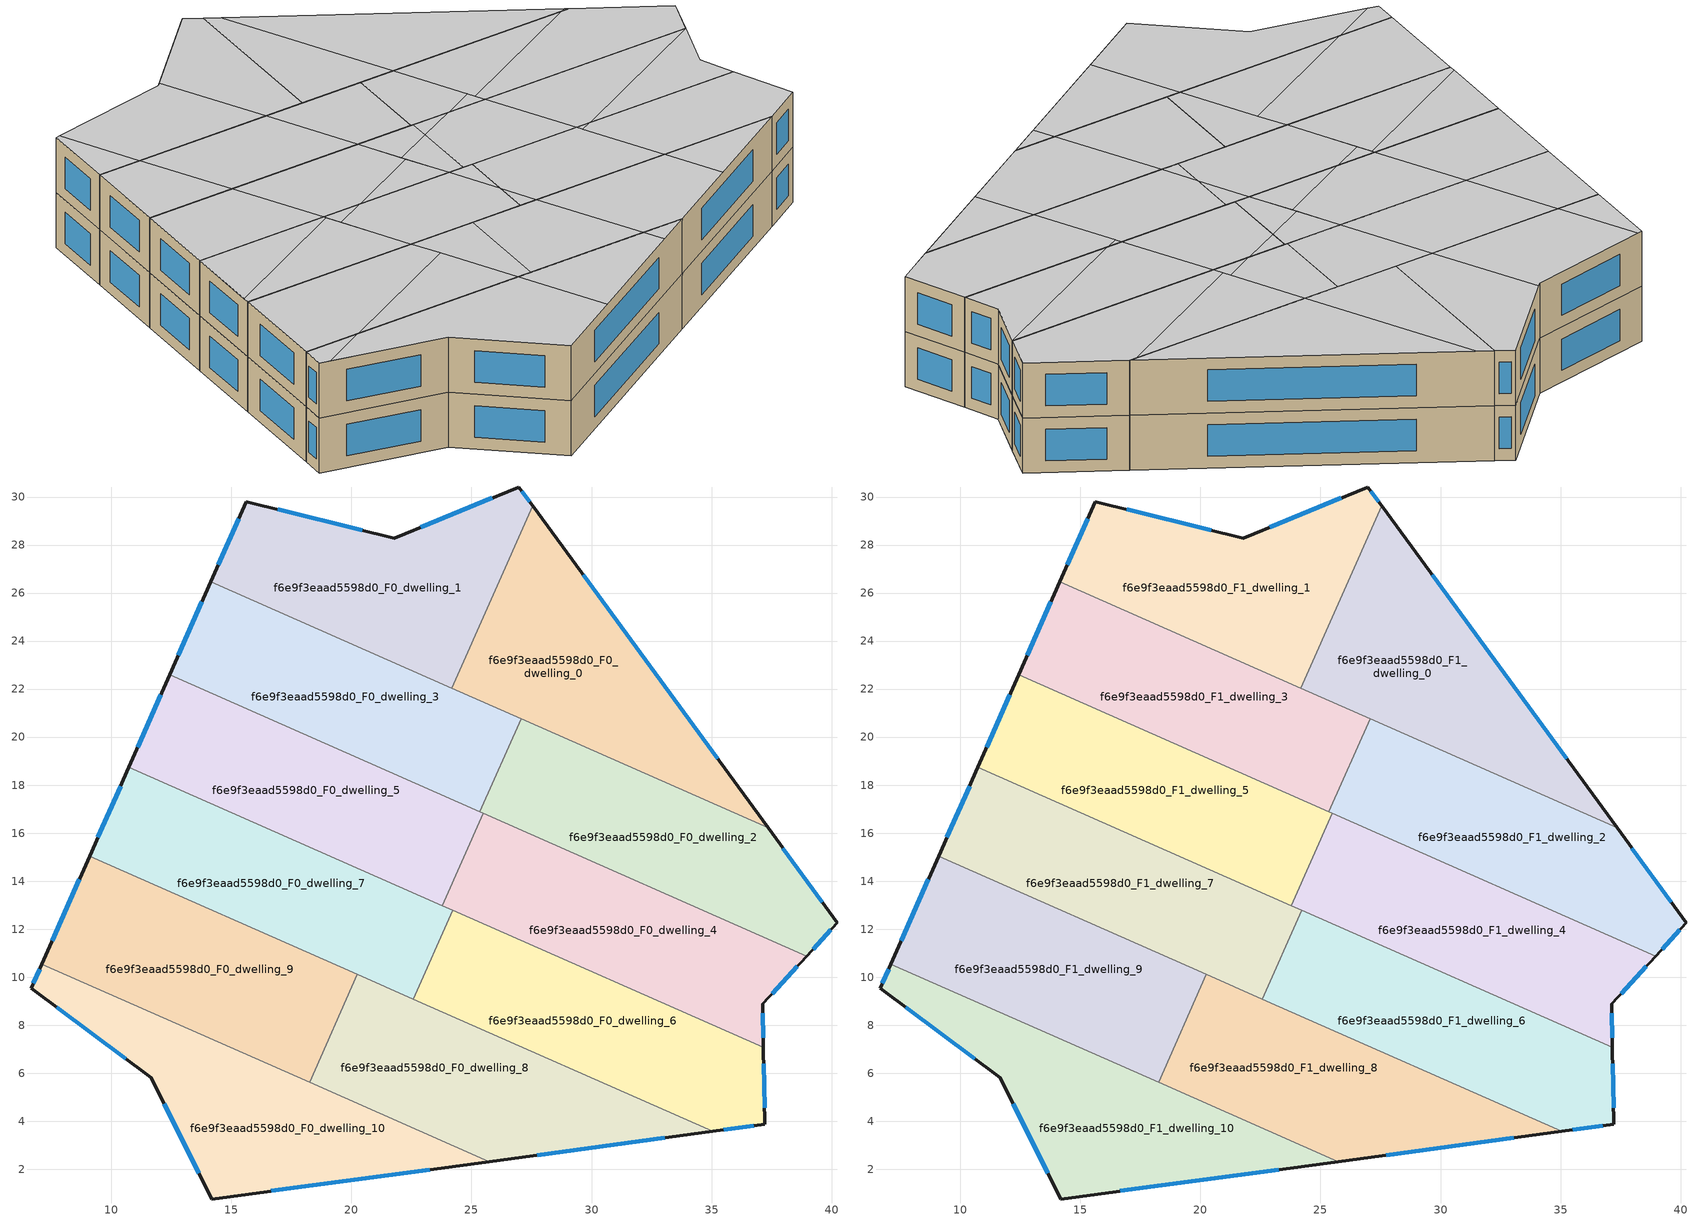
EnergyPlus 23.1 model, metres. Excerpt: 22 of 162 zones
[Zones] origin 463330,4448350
f6e9f3eaad5598d0_F0_dwelling_0
 floor ground (EU_floor_Construction): 27.55,29.64 37.35,16.21 24.19,22.03 z0
 wall outside (EU_wall_Construction): 37.35,16.21 27.55,29.64 z0:3
 wall to f6e9f3eaad5598d0_F0_dwelling_1 (EU_wall_Construction): 27.55,29.64 24.19,22.03 z0:3
 wall to f6e9f3eaad5598d0_F0_dwelling_2 (EU_wall_Construction): 27.07,20.76 37.35,16.21 z0:3
 wall to f6e9f3eaad5598d0_F0_dwelling_3 (EU_wall_Construction): 24.19,22.03 27.07,20.76 z0:3
 window (EU_Window_Construction): 35.25,19.09 29.65,26.76 z0.64:2.36
f6e9f3eaad5598d0_F0_dwelling_1
 floor ground (EU_floor_Construction): 26.98,30.42 27.55,29.64 24.19,22.03 14.14,26.46 15.62,29.81 21.78,28.29 z0
 wall outside (EU_wall_Construction): 27.55,29.64 26.98,30.42 21.78,28.29 15.62,29.81 14.14,26.46 z0:3
 wall to f6e9f3eaad5598d0_F0_dwelling_3 (EU_wall_Construction): 14.14,26.46 24.19,22.03 z0:3
 window (EU_Window_Construction): 15.3,29.09 14.46,27.18 / 20.46,28.62 16.94,29.48 / 25.86,29.96 22.89,28.75 / 27.43,29.81 27.1,30.25 z0.64:2.36
f6e9f3eaad5598d0_F0_dwelling_10
 floor ground (EU_floor_Construction): 25.74,2.32 14.17,0.76 11.66,5.81 6.66,9.54 7.1,10.54 z0
 wall outside (EU_wall_Construction): 7.1,10.54 6.66,9.54 11.66,5.81 14.17,0.76 25.74,2.32 z0:3
 wall to f6e9f3eaad5598d0_F0_dwelling_9 (EU_wall_Construction): 18.25,5.62 7.1,10.54 z0:3
 wall to f6e9f3eaad5598d0_F0_dwelling_8 (EU_wall_Construction): 25.74,2.32 18.26,5.62 z0:3
 window (EU_Window_Construction): 7.01,10.33 6.75,9.76 / 16.65,1.09 23.26,1.98 / 12.2,4.73 13.64,1.84 / 7.73,8.74 10.59,6.61 z0.64:2.36
f6e9f3eaad5598d0_F0_dwelling_2
 floor ground (EU_floor_Construction): 37.35,16.21 40.24,12.26 38.96,10.87 25.35,16.88 27.07,20.76 z0
 wall outside (EU_wall_Construction): 38.96,10.87 40.24,12.26 37.35,16.21 z0:3
 wall to f6e9f3eaad5598d0_F0_dwelling_3 (EU_wall_Construction): 27.07,20.76 25.35,16.88 z0:3
 wall to f6e9f3eaad5598d0_F0_dwelling_4 (EU_wall_Construction): 25.48,16.82 38.96,10.87 z0:3
 wall to f6e9f3eaad5598d0_F0_dwelling_5 (EU_wall_Construction): 25.35,16.88 25.48,16.82 z0:3
 window (EU_Window_Construction): 39.23,11.17 39.97,11.97 / 39.62,13.11 37.97,15.37 z0.64:2.36
f6e9f3eaad5598d0_F0_dwelling_3
 floor ground (EU_floor_Construction): 27.07,20.76 25.35,16.88 12.43,22.59 14.14,26.46 z0
 wall outside (EU_wall_Construction): 14.14,26.46 12.43,22.59 z0:3
 wall to f6e9f3eaad5598d0_F0_dwelling_5 (EU_wall_Construction): 12.43,22.59 25.35,16.88 z0:3
 window (EU_Window_Construction): 13.77,25.63 12.79,23.42 z0.64:2.36
f6e9f3eaad5598d0_F0_dwelling_4
 floor ground (EU_floor_Construction): 38.96,10.87 37.13,8.88 37.16,7.08 23.79,12.98 25.48,16.82 z0
 wall outside (EU_wall_Construction): 37.16,7.08 37.13,8.88 38.96,10.87 z0:3
 wall to f6e9f3eaad5598d0_F0_dwelling_5 (EU_wall_Construction): 25.48,16.82 23.79,12.98 z0:3
 wall to f6e9f3eaad5598d0_F0_dwelling_6 (EU_wall_Construction): 24.22,12.79 37.16,7.08 z0:3
 wall to f6e9f3eaad5598d0_F0_dwelling_7 (EU_wall_Construction): 23.79,12.98 24.22,12.79 z0:3
 window (EU_Window_Construction): 37.52,9.31 38.57,10.45 / 37.16,7.47 37.14,8.5 z0.64:2.36
f6e9f3eaad5598d0_F0_dwelling_5
 floor ground (EU_floor_Construction): 25.48,16.82 23.79,12.98 10.73,18.75 12.43,22.59 z0
 wall outside (EU_wall_Construction): 12.43,22.59 10.73,18.75 z0:3
 wall to f6e9f3eaad5598d0_F0_dwelling_7 (EU_wall_Construction): 10.73,18.75 23.79,12.98 z0:3
 window (EU_Window_Construction): 12.06,21.77 11.09,19.57 z0.64:2.36
f6e9f3eaad5598d0_F0_dwelling_6
 floor ground (EU_floor_Construction): 37.16,7.08 37.22,3.86 35.06,3.57 22.58,9.08 24.22,12.79 z0
 wall outside (EU_wall_Construction): 35.06,3.57 37.22,3.86 37.16,7.08 z0:3
 wall to f6e9f3eaad5598d0_F0_dwelling_7 (EU_wall_Construction): 24.22,12.79 22.58,9.08 z0:3
 wall to f6e9f3eaad5598d0_F0_dwelling_8 (EU_wall_Construction): 22.58,9.08 35.06,3.57 z0:3
 window (EU_Window_Construction): 35.52,3.63 36.76,3.8 / 37.21,4.55 37.17,6.39 z0.64:2.36
f6e9f3eaad5598d0_F0_dwelling_7
 floor ground (EU_floor_Construction): 24.22,12.79 22.58,9.08 9.09,15.04 10.73,18.75 z0
 wall outside (EU_wall_Construction): 10.73,18.75 9.09,15.04 z0:3
 wall to f6e9f3eaad5598d0_F0_dwelling_9 (EU_wall_Construction): 9.09,15.04 20.24,10.11 z0:3
 wall to f6e9f3eaad5598d0_F0_dwelling_8 (EU_wall_Construction): 20.24,10.11 22.58,9.08 z0:3
 window (EU_Window_Construction): 10.38,17.95 9.44,15.83 z0.64:2.36
f6e9f3eaad5598d0_F0_dwelling_8
 floor ground (EU_floor_Construction): 35.06,3.57 25.74,2.32 18.26,5.62 20.24,10.11 z0
 wall outside (EU_wall_Construction): 25.74,2.32 35.06,3.57 z0:3
 wall to f6e9f3eaad5598d0_F0_dwelling_9 (EU_wall_Construction): 20.24,10.11 18.26,5.62 z0:3
 window (EU_Window_Construction): 27.74,2.59 33.06,3.3 z0.64:2.36
f6e9f3eaad5598d0_F0_dwelling_9
 floor ground (EU_floor_Construction): 20.24,10.11 18.26,5.62 7.1,10.54 9.09,15.04 z0
 wall outside (EU_wall_Construction): 9.09,15.04 7.1,10.54 z0:3
 window (EU_Window_Construction): 8.66,14.07 7.53,11.51 z0.64:2.36
f6e9f3eaad5598d0_F1_dwelling_0
 floor to f6e9f3eaad5598d0_F0_dwelling_0 (EU_floor_Construction): 27.55,29.64 37.35,16.21 24.19,22.03 z3
 wall outside (EU_wall_Construction): 37.35,16.21 27.55,29.64 z3:6
 wall to f6e9f3eaad5598d0_F1_dwelling_1 (EU_wall_Construction): 27.55,29.64 24.19,22.03 z3:6
 wall to f6e9f3eaad5598d0_F1_dwelling_2 (EU_wall_Construction): 27.07,20.76 37.35,16.21 z3:6
 wall to f6e9f3eaad5598d0_F1_dwelling_3 (EU_wall_Construction): 24.19,22.03 27.07,20.76 z3:6
 window (EU_Window_Construction): 35.25,19.09 29.65,26.76 z3.64:5.36
 ceiling to f6e9f3eaad5598d0_F2_dwelling_7 (EU_floor_Construction): 37.24,16.36 28.02,28.99 28.68,20.04 37.05,16.35 z6
 ceiling to f6e9f3eaad5598d0_F2_dwelling_8 (EU_floor_Construction): 37.35,16.21 37.24,16.36 37.05,16.35 z6
 ceiling to f6e9f3eaad5598d0_F2_dwelling_5 (EU_floor_Construction): 28.68,20.04 28.02,28.99 27.55,29.64 24.19,22.03 z6
f6e9f3eaad5598d0_F1_dwelling_1
 floor to f6e9f3eaad5598d0_F0_dwelling_1 (EU_floor_Construction): 26.98,30.42 27.55,29.64 24.19,22.03 14.14,26.46 15.62,29.81 21.78,28.29 z3
 wall outside (EU_wall_Construction): 27.55,29.64 26.98,30.42 21.78,28.29 15.62,29.81 14.14,26.46 z3:6
 wall to f6e9f3eaad5598d0_F1_dwelling_3 (EU_wall_Construction): 14.14,26.46 24.19,22.03 z3:6
 window (EU_Window_Construction): 15.3,29.09 14.46,27.18 / 20.46,28.62 16.94,29.48 / 25.86,29.96 22.89,28.75 / 27.43,29.81 27.1,30.25 z3.64:5.36
 ceiling to f6e9f3eaad5598d0_F2_dwelling_3 (EU_floor_Construction): 22.37,22.83 21.96,28.37 21.78,28.29 15.84,29.75 16.14,25.58 z6
 ceiling to f6e9f3eaad5598d0_F2_dwelling_5 (EU_floor_Construction): 24.19,22.03 27.55,29.64 26.98,30.42 21.96,28.37 22.37,22.83 z6
 ceiling to f6e9f3eaad5598d0_F2_dwelling_0 (EU_floor_Construction): 16.14,25.58 15.84,29.75 15.62,29.81 14.14,26.46 z6
f6e9f3eaad5598d0_F1_dwelling_10
 floor to f6e9f3eaad5598d0_F0_dwelling_10 (EU_floor_Construction): 25.74,2.32 14.17,0.76 11.66,5.81 6.66,9.54 7.1,10.54 z3
 wall outside (EU_wall_Construction): 7.1,10.54 6.66,9.54 11.66,5.81 14.17,0.76 25.74,2.32 z3:6
 wall to f6e9f3eaad5598d0_F1_dwelling_9 (EU_wall_Construction): 18.25,5.62 7.1,10.54 z3:6
 wall to f6e9f3eaad5598d0_F1_dwelling_8 (EU_wall_Construction): 25.74,2.32 18.26,5.62 z3:6
 window (EU_Window_Construction): 7.01,10.33 6.75,9.76 / 16.65,1.09 23.26,1.98 / 12.2,4.73 13.64,1.84 / 7.73,8.74 10.59,6.61 z3.64:5.36
 ceiling to f6e9f3eaad5598d0_F2_dwelling_2 (EU_floor_Construction): 17.92,1.26 17.58,5.92 9.69,9.4 7.1,9.21 11.66,5.81 14.17,0.76 z6
 ceiling to f6e9f3eaad5598d0_F2_dwelling_1 (EU_floor_Construction): 9.69,9.4 7.1,10.54 6.66,9.54 7.1,9.21 z6
 ceiling to f6e9f3eaad5598d0_F2_dwelling_6 (EU_floor_Construction): 25.74,2.32 23.8,3.17 23.89,2.07 z6
 ceiling to f6e9f3eaad5598d0_F2_dwelling_4 (EU_floor_Construction): 23.89,2.07 23.8,3.17 17.58,5.92 17.92,1.26 z6
f6e9f3eaad5598d0_F1_dwelling_2
 floor to f6e9f3eaad5598d0_F0_dwelling_2 (EU_floor_Construction): 37.35,16.21 40.24,12.26 38.96,10.87 25.35,16.88 27.07,20.76 z3
 wall outside (EU_wall_Construction): 38.96,10.87 40.24,12.26 37.35,16.21 z3:6
 wall to f6e9f3eaad5598d0_F1_dwelling_3 (EU_wall_Construction): 27.07,20.76 25.35,16.88 z3:6
 wall to f6e9f3eaad5598d0_F1_dwelling_4 (EU_wall_Construction): 25.48,16.82 38.96,10.87 z3:6
 wall to f6e9f3eaad5598d0_F1_dwelling_5 (EU_wall_Construction): 25.35,16.88 25.48,16.82 z3:6
 window (EU_Window_Construction): 39.23,11.17 39.97,11.97 / 39.62,13.11 37.97,15.37 z3.64:5.36
 ceiling to f6e9f3eaad5598d0_F2_dwelling_8 (EU_floor_Construction): 38.96,10.87 40.24,12.26 37.35,16.21 37.05,16.35 28.99,15.76 29.03,15.26 z6
 ceiling to f6e9f3eaad5598d0_F2_dwelling_7 (EU_floor_Construction): 37.05,16.35 28.68,20.04 28.99,15.76 z6
 ceiling to f6e9f3eaad5598d0_F2_dwelling_5 (EU_floor_Construction): 28.96,16.18 28.68,20.04 27.07,20.76 25.35,16.88 27.23,16.05 z6
 ceiling to f6e9f3eaad5598d0_F2_dwelling_6 (EU_floor_Construction): 29.03,15.26 28.96,16.18 27.23,16.05 z6
f6e9f3eaad5598d0_F1_dwelling_3
 floor to f6e9f3eaad5598d0_F0_dwelling_3 (EU_floor_Construction): 27.07,20.76 25.35,16.88 12.43,22.59 14.14,26.46 z3
 wall outside (EU_wall_Construction): 14.14,26.46 12.43,22.59 z3:6
 wall to f6e9f3eaad5598d0_F1_dwelling_5 (EU_wall_Construction): 12.43,22.59 25.35,16.88 z3:6
 window (EU_Window_Construction): 13.77,25.63 12.79,23.42 z3.64:5.36
 ceiling to f6e9f3eaad5598d0_F2_dwelling_0 (EU_floor_Construction): 16.49,20.79 16.14,25.58 14.14,26.46 12.43,22.59 z6
 ceiling to f6e9f3eaad5598d0_F2_dwelling_3 (EU_floor_Construction): 22.72,18.04 22.37,22.83 16.14,25.58 16.49,20.79 z6
 ceiling to f6e9f3eaad5598d0_F2_dwelling_5 (EU_floor_Construction): 25.35,16.88 27.07,20.76 22.37,22.83 22.72,18.04 z6
f6e9f3eaad5598d0_F1_dwelling_4
 floor to f6e9f3eaad5598d0_F0_dwelling_4 (EU_floor_Construction): 38.96,10.87 37.13,8.88 37.16,7.08 23.79,12.98 25.48,16.82 z3
 wall outside (EU_wall_Construction): 37.16,7.08 37.13,8.88 38.96,10.87 z3:6
 wall to f6e9f3eaad5598d0_F1_dwelling_5 (EU_wall_Construction): 25.48,16.82 23.79,12.98 z3:6
 wall to f6e9f3eaad5598d0_F1_dwelling_6 (EU_wall_Construction): 24.22,12.79 37.16,7.08 z3:6
 wall to f6e9f3eaad5598d0_F1_dwelling_7 (EU_wall_Construction): 23.79,12.98 24.22,12.79 z3:6
 window (EU_Window_Construction): 37.52,9.31 38.57,10.45 / 37.16,7.47 37.14,8.5 z3.64:5.36
 ceiling to f6e9f3eaad5598d0_F2_dwelling_6 (EU_floor_Construction): 29.37,10.52 29.03,15.26 27.23,16.05 25.08,15.9 23.79,12.98 z6
 ceiling to f6e9f3eaad5598d0_F2_dwelling_8 (EU_floor_Construction): 38.94,10.85 38.96,10.87 29.03,15.26 29.37,10.52 30.08,10.21 z6
 ceiling to f6e9f3eaad5598d0_F2_dwelling_5 (EU_floor_Construction): 27.23,16.05 25.48,16.82 25.08,15.9 z6
 ceiling to f6e9f3eaad5598d0_F2_dwelling_9 (EU_floor_Construction): 37.16,7.08 37.13,8.88 38.94,10.85 30.08,10.21 z6
f6e9f3eaad5598d0_F1_dwelling_5
 floor to f6e9f3eaad5598d0_F0_dwelling_5 (EU_floor_Construction): 25.48,16.82 23.79,12.98 10.73,18.75 12.43,22.59 z3
 wall outside (EU_wall_Construction): 12.43,22.59 10.73,18.75 z3:6
 wall to f6e9f3eaad5598d0_F1_dwelling_7 (EU_wall_Construction): 10.73,18.75 23.79,12.98 z3:6
 window (EU_Window_Construction): 12.06,21.77 11.09,19.57 z3.64:5.36
 ceiling to f6e9f3eaad5598d0_F2_dwelling_0 (EU_floor_Construction): 16.84,16.05 16.49,20.79 12.43,22.59 10.73,18.75 z6
 ceiling to f6e9f3eaad5598d0_F2_dwelling_3 (EU_floor_Construction): 22.9,15.55 22.72,18.04 16.49,20.79 16.84,16.05 18.67,15.24 z6
 ceiling to f6e9f3eaad5598d0_F2_dwelling_4 (EU_floor_Construction): 23.06,13.3 22.9,15.55 18.67,15.24 z6
 ceiling to f6e9f3eaad5598d0_F2_dwelling_6 (EU_floor_Construction): 23.79,12.98 25.08,15.9 22.89,15.74 23.06,13.3 z6
 ceiling to f6e9f3eaad5598d0_F2_dwelling_5 (EU_floor_Construction): 25.08,15.9 25.48,16.82 22.72,18.04 22.89,15.74 z6
f6e9f3eaad5598d0_F1_dwelling_6
 floor to f6e9f3eaad5598d0_F0_dwelling_6 (EU_floor_Construction): 37.16,7.08 37.22,3.86 35.06,3.57 22.58,9.08 24.22,12.79 z3
 wall outside (EU_wall_Construction): 35.06,3.57 37.22,3.86 37.16,7.08 z3:6
 wall to f6e9f3eaad5598d0_F1_dwelling_7 (EU_wall_Construction): 24.22,12.79 22.58,9.08 z3:6
 wall to f6e9f3eaad5598d0_F1_dwelling_8 (EU_wall_Construction): 22.58,9.08 35.06,3.57 z3:6
 window (EU_Window_Construction): 35.52,3.63 36.76,3.8 / 37.21,4.55 37.17,6.39 z3.64:5.36
 ceiling to f6e9f3eaad5598d0_F2_dwelling_9 (EU_floor_Construction): 37.22,3.86 37.16,7.08 30.08,10.21 29.4,10.16 29.71,5.93 35.06,3.57 z6
 ceiling to f6e9f3eaad5598d0_F2_dwelling_6 (EU_floor_Construction): 29.71,5.93 29.37,10.52 24.22,12.79 23.26,10.61 23.4,8.72 z6
 ceiling adiabatic (EU_roof_Construction): 30.08,10.21 29.37,10.52 29.4,10.16 z6; 23.4,8.72 23.26,10.61 22.58,9.08 z6
f6e9f3eaad5598d0_F1_dwelling_7
 floor to f6e9f3eaad5598d0_F0_dwelling_7 (EU_floor_Construction): 24.22,12.79 22.58,9.08 9.09,15.04 10.73,18.75 z3
 wall outside (EU_wall_Construction): 10.73,18.75 9.09,15.04 z3:6
 wall to f6e9f3eaad5598d0_F1_dwelling_9 (EU_wall_Construction): 9.09,15.04 20.24,10.11 z3:6
 wall to f6e9f3eaad5598d0_F1_dwelling_8 (EU_wall_Construction): 20.24,10.11 22.58,9.08 z3:6
 window (EU_Window_Construction): 10.38,17.95 9.44,15.83 z3.64:5.36
 ceiling to f6e9f3eaad5598d0_F2_dwelling_4 (EU_floor_Construction): 22.58,9.08 23.26,10.61 23.06,13.3 18.67,15.24 16.91,15.11 17.17,11.47 z6
 ceiling to f6e9f3eaad5598d0_F2_dwelling_0 (EU_floor_Construction): 16.85,15.9 16.84,16.05 10.73,18.75 9.22,15.34 z6
 ceiling to f6e9f3eaad5598d0_F2_dwelling_1 (EU_floor_Construction): 17.17,11.47 16.85,15.9 9.22,15.34 9.09,15.04 z6
 ceiling to f6e9f3eaad5598d0_F2_dwelling_3 (EU_floor_Construction): 18.67,15.24 16.84,16.05 16.91,15.11 z6
 ceiling to f6e9f3eaad5598d0_F2_dwelling_6 (EU_floor_Construction): 23.26,10.61 24.22,12.79 23.06,13.3 z6
f6e9f3eaad5598d0_F1_dwelling_8
 floor to f6e9f3eaad5598d0_F0_dwelling_8 (EU_floor_Construction): 35.06,3.57 25.74,2.32 18.26,5.62 20.24,10.11 z3
 wall outside (EU_wall_Construction): 25.74,2.32 35.06,3.57 z3:6
 wall to f6e9f3eaad5598d0_F1_dwelling_9 (EU_wall_Construction): 20.24,10.11 18.26,5.62 z3:6
 window (EU_Window_Construction): 27.74,2.59 33.06,3.3 z3.64:5.36
 ceiling to f6e9f3eaad5598d0_F2_dwelling_6 (EU_floor_Construction): 29.93,2.88 29.71,5.93 23.4,8.72 23.8,3.17 25.74,2.32 z6
 ceiling to f6e9f3eaad5598d0_F2_dwelling_9 (EU_floor_Construction): 35.06,3.57 29.71,5.93 29.93,2.88 z6
 ceiling to f6e9f3eaad5598d0_F2_dwelling_4 (EU_floor_Construction): 23.8,3.17 23.4,8.72 20.24,10.11 18.26,5.62 z6
f6e9f3eaad5598d0_F1_dwelling_9
 floor to f6e9f3eaad5598d0_F0_dwelling_9 (EU_floor_Construction): 20.24,10.11 18.26,5.62 7.1,10.54 9.09,15.04 z3
 wall outside (EU_wall_Construction): 9.09,15.04 7.1,10.54 z3:6
 window (EU_Window_Construction): 8.66,14.07 7.53,11.51 z3.64:5.36
 ceiling to f6e9f3eaad5598d0_F2_dwelling_1 (EU_floor_Construction): 17.28,9.96 17.17,11.47 9.09,15.04 7.1,10.54 9.69,9.4 z6
 ceiling to f6e9f3eaad5598d0_F2_dwelling_2 (EU_floor_Construction): 17.58,5.92 17.28,9.96 9.69,9.4 z6
 ceiling to f6e9f3eaad5598d0_F2_dwelling_4 (EU_floor_Construction): 18.26,5.62 20.24,10.11 17.17,11.47 17.58,5.92 z6
[Building]
EU S2 Campaign: North Axis=0; Terrain=City; Solar Distribution=FullExterior
[Site:Location]
Yerevan-Zvartnots.Intl.AP: Latitude=40.15; Longitude=44.383; Time Zone=4; Elevation=854
[SizingPeriod:WeatherFileDays]
AnnualSizingPeriod: Begin Month=1; Begin Day of Month=1; End Month=12; End Day of Month=31; Day of Week for Start Day=Monday; Use Weather File Daylight Saving Period=No; Use Weather File Rain and Snow Indicators=No
[MATERIAL]
EU_InternalMass_Material: Roughness=MediumRough; Thickness=0.1; Conductivity=1; Density=1800; Specific Heat=900; Thermal Absorptance=0.9; Solar Absorptance=0.7; Visible Absorptance=0.7
[MATERIAL:NOMASS] Roughness=MediumRough; Thermal Absorptance=0.9; Solar Absorptance=0.7; Visible Absorptance=0.7
Name | Thermal Resistance
EU_wall_NoMass | 1.05043
EU_roof_NoMass | 1.45357
EU_floor_NoMass | 0.478065
[WINDOWMATERIAL:SIMPLEGLAZINGSYSTEM]
EU_Window_SimpleGlazing: UFactor=2.5566; Solar Heat Gain Coefficient=0.75; Visible Transmittance=0.75
[CONSTRUCTION]
EU_wall_Construction: EU_wall_NoMass
EU_roof_Construction: EU_roof_NoMass
EU_floor_Construction: EU_floor_NoMass
EU_Window_Construction: EU_Window_SimpleGlazing
EU_InternalMass_Construction: EU_InternalMass_Material
[ZONE] Type=1; Multiplier=1; Ceiling Height=autocalculate; Floor Area=autocalculate; Part of Total Floor Area=Yes
Name | Volume
f6e9f3eaad5598d0_F0_dwelling_0; f6e9f3eaad5598d0_F1_dwelling_0 | 179.636
f6e9f3eaad5598d0_F0_dwelling_1; f6e9f3eaad5598d0_F1_dwelling_1 | 179.645
f6e9f3eaad5598d0_F0_dwelling_10; f6e9f3eaad5598d0_F1_dwelling_10 | 179.66
f6e9f3eaad5598d0_F0_dwelling_2; f6e9f3eaad5598d0_F1_dwelling_2 | 179.609
f6e9f3eaad5598d0_F0_dwelling_3; f6e9f3eaad5598d0_F1_dwelling_3; f6e9f3eaad5598d0_F0_dwelling_9; f6e9f3eaad5598d0_F1_dwelling_9 | 179.607
f6e9f3eaad5598d0_F0_dwelling_4; f6e9f3eaad5598d0_F1_dwelling_4 | 179.662
f6e9f3eaad5598d0_F0_dwelling_5; f6e9f3eaad5598d0_F1_dwelling_5 | 179.659
f6e9f3eaad5598d0_F0_dwelling_6; f6e9f3eaad5598d0_F1_dwelling_6 | 179.637
f6e9f3eaad5598d0_F0_dwelling_7; f6e9f3eaad5598d0_F1_dwelling_7 | 179.644
f6e9f3eaad5598d0_F0_dwelling_8; f6e9f3eaad5598d0_F1_dwelling_8 | 179.611
[INTERNALMASS] Construction=EU_InternalMass_Construction
Name | Zone or ZoneList | Surface Area
f6e9f3eaad5598d0_F0_dwelling_0_EU_InternalMass | f6e9f3eaad5598d0_F0_dwelling_0 | 59.8801
f6e9f3eaad5598d0_F0_dwelling_1_EU_InternalMass | f6e9f3eaad5598d0_F0_dwelling_1 | 59.8822
f6e9f3eaad5598d0_F0_dwelling_2_EU_InternalMass | f6e9f3eaad5598d0_F0_dwelling_2 | 59.8711
f6e9f3eaad5598d0_F0_dwelling_3_EU_InternalMass | f6e9f3eaad5598d0_F0_dwelling_3 | 59.8687
f6e9f3eaad5598d0_F0_dwelling_4_EU_InternalMass | f6e9f3eaad5598d0_F0_dwelling_4 | 59.8868
f6e9f3eaad5598d0_F0_dwelling_5_EU_InternalMass | f6e9f3eaad5598d0_F0_dwelling_5 | 59.8862
f6e9f3eaad5598d0_F0_dwelling_6_EU_InternalMass | f6e9f3eaad5598d0_F0_dwelling_6 | 59.8786
f6e9f3eaad5598d0_F0_dwelling_7_EU_InternalMass | f6e9f3eaad5598d0_F0_dwelling_7 | 59.88
f6e9f3eaad5598d0_F0_dwelling_8_EU_InternalMass | f6e9f3eaad5598d0_F0_dwelling_8 | 59.8667
f6e9f3eaad5598d0_F0_dwelling_9_EU_InternalMass | f6e9f3eaad5598d0_F0_dwelling_9 | 59.8686
f6e9f3eaad5598d0_F0_dwelling_10_EU_InternalMass | f6e9f3eaad5598d0_F0_dwelling_10 | 59.8869
f6e9f3eaad5598d0_F1_dwelling_0_EU_InternalMass | f6e9f3eaad5598d0_F1_dwelling_0 | 59.8801
f6e9f3eaad5598d0_F1_dwelling_1_EU_InternalMass | f6e9f3eaad5598d0_F1_dwelling_1 | 59.8822
f6e9f3eaad5598d0_F1_dwelling_2_EU_InternalMass | f6e9f3eaad5598d0_F1_dwelling_2 | 59.8711
f6e9f3eaad5598d0_F1_dwelling_3_EU_InternalMass | f6e9f3eaad5598d0_F1_dwelling_3 | 59.8687
f6e9f3eaad5598d0_F1_dwelling_4_EU_InternalMass | f6e9f3eaad5598d0_F1_dwelling_4 | 59.8868
f6e9f3eaad5598d0_F1_dwelling_5_EU_InternalMass | f6e9f3eaad5598d0_F1_dwelling_5 | 59.8862
f6e9f3eaad5598d0_F1_dwelling_6_EU_InternalMass | f6e9f3eaad5598d0_F1_dwelling_6 | 59.8786
f6e9f3eaad5598d0_F1_dwelling_7_EU_InternalMass | f6e9f3eaad5598d0_F1_dwelling_7 | 59.88
f6e9f3eaad5598d0_F1_dwelling_8_EU_InternalMass | f6e9f3eaad5598d0_F1_dwelling_8 | 59.8667
f6e9f3eaad5598d0_F1_dwelling_9_EU_InternalMass | f6e9f3eaad5598d0_F1_dwelling_9 | 59.8686
f6e9f3eaad5598d0_F1_dwelling_10_EU_InternalMass | f6e9f3eaad5598d0_F1_dwelling_10 | 59.8869
[OTHEREQUIPMENT] Fuel Type=Electricity; Design Level Calculation Method=Watts/Area; Power per Zone Floor Area=1; Fraction Latent=0; Fraction Radiant=0; Fraction Lost=0; Carbon Dioxide Generation Rate=0; EndUse Subcategory=EU_Step8_InternalGains
Name | Zone or ZoneList or Space or SpaceList | Schedule
EU_Step8_InternalGain_f6e9f3eaad5598d0_F0_dwelling_0_f000 | f6e9f3eaad5598d0_F0_dwelling_0 | EU_Step8_GainSchedule_f6e9f3eaad5598d0_F0_dwelling_0_f000
EU_Step8_InternalGain_f6e9f3eaad5598d0_F0_dwelling_1_f000 | f6e9f3eaad5598d0_F0_dwelling_1 | EU_Step8_GainSchedule_f6e9f3eaad5598d0_F0_dwelling_1_f000
EU_Step8_InternalGain_f6e9f3eaad5598d0_F0_dwelling_2_f000 | f6e9f3eaad5598d0_F0_dwelling_2 | EU_Step8_GainSchedule_f6e9f3eaad5598d0_F0_dwelling_2_f000
EU_Step8_InternalGain_f6e9f3eaad5598d0_F0_dwelling_3_f000 | f6e9f3eaad5598d0_F0_dwelling_3 | EU_Step8_GainSchedule_f6e9f3eaad5598d0_F0_dwelling_3_f000
EU_Step8_InternalGain_f6e9f3eaad5598d0_F0_dwelling_4_f000 | f6e9f3eaad5598d0_F0_dwelling_4 | EU_Step8_GainSchedule_f6e9f3eaad5598d0_F0_dwelling_4_f000
EU_Step8_InternalGain_f6e9f3eaad5598d0_F0_dwelling_5_f000 | f6e9f3eaad5598d0_F0_dwelling_5 | EU_Step8_GainSchedule_f6e9f3eaad5598d0_F0_dwelling_5_f000
EU_Step8_InternalGain_f6e9f3eaad5598d0_F0_dwelling_6_f000 | f6e9f3eaad5598d0_F0_dwelling_6 | EU_Step8_GainSchedule_f6e9f3eaad5598d0_F0_dwelling_6_f000
EU_Step8_InternalGain_f6e9f3eaad5598d0_F0_dwelling_7_f000 | f6e9f3eaad5598d0_F0_dwelling_7 | EU_Step8_GainSchedule_f6e9f3eaad5598d0_F0_dwelling_7_f000
EU_Step8_InternalGain_f6e9f3eaad5598d0_F0_dwelling_8_f000 | f6e9f3eaad5598d0_F0_dwelling_8 | EU_Step8_GainSchedule_f6e9f3eaad5598d0_F0_dwelling_8_f000
EU_Step8_InternalGain_f6e9f3eaad5598d0_F0_dwelling_9_f000 | f6e9f3eaad5598d0_F0_dwelling_9 | EU_Step8_GainSchedule_f6e9f3eaad5598d0_F0_dwelling_9_f000
EU_Step8_InternalGain_f6e9f3eaad5598d0_F0_dwelling_10_f000 | f6e9f3eaad5598d0_F0_dwelling_10 | EU_Step8_GainSchedule_f6e9f3eaad5598d0_F0_dwelling_10_f000
EU_Step8_InternalGain_f6e9f3eaad5598d0_F1_dwelling_0_f000 | f6e9f3eaad5598d0_F1_dwelling_0 | EU_Step8_GainSchedule_f6e9f3eaad5598d0_F1_dwelling_0_f000
EU_Step8_InternalGain_f6e9f3eaad5598d0_F1_dwelling_1_f000 | f6e9f3eaad5598d0_F1_dwelling_1 | EU_Step8_GainSchedule_f6e9f3eaad5598d0_F1_dwelling_1_f000
EU_Step8_InternalGain_f6e9f3eaad5598d0_F1_dwelling_2_f000 | f6e9f3eaad5598d0_F1_dwelling_2 | EU_Step8_GainSchedule_f6e9f3eaad5598d0_F1_dwelling_2_f000
EU_Step8_InternalGain_f6e9f3eaad5598d0_F1_dwelling_3_f000 | f6e9f3eaad5598d0_F1_dwelling_3 | EU_Step8_GainSchedule_f6e9f3eaad5598d0_F1_dwelling_3_f000
EU_Step8_InternalGain_f6e9f3eaad5598d0_F1_dwelling_4_f000 | f6e9f3eaad5598d0_F1_dwelling_4 | EU_Step8_GainSchedule_f6e9f3eaad5598d0_F1_dwelling_4_f000
EU_Step8_InternalGain_f6e9f3eaad5598d0_F1_dwelling_5_f000 | f6e9f3eaad5598d0_F1_dwelling_5 | EU_Step8_GainSchedule_f6e9f3eaad5598d0_F1_dwelling_5_f000
EU_Step8_InternalGain_f6e9f3eaad5598d0_F1_dwelling_6_f000 | f6e9f3eaad5598d0_F1_dwelling_6 | EU_Step8_GainSchedule_f6e9f3eaad5598d0_F1_dwelling_6_f000
EU_Step8_InternalGain_f6e9f3eaad5598d0_F1_dwelling_7_f000 | f6e9f3eaad5598d0_F1_dwelling_7 | EU_Step8_GainSchedule_f6e9f3eaad5598d0_F1_dwelling_7_f000
EU_Step8_InternalGain_f6e9f3eaad5598d0_F1_dwelling_8_f000 | f6e9f3eaad5598d0_F1_dwelling_8 | EU_Step8_GainSchedule_f6e9f3eaad5598d0_F1_dwelling_8_f000
EU_Step8_InternalGain_f6e9f3eaad5598d0_F1_dwelling_9_f000 | f6e9f3eaad5598d0_F1_dwelling_9 | EU_Step8_GainSchedule_f6e9f3eaad5598d0_F1_dwelling_9_f000
EU_Step8_InternalGain_f6e9f3eaad5598d0_F1_dwelling_10_f000 | f6e9f3eaad5598d0_F1_dwelling_10 | EU_Step8_GainSchedule_f6e9f3eaad5598d0_F1_dwelling_10_f000
[ZONEVENTILATION:DESIGNFLOWRATE] Schedule=EU_AlwaysOn; Design Flow Rate Calculation Method=AirChanges/Hour; Air Changes per Hour=0.557805; Ventilation Type=Natural; Fan Pressure Rise=0; Fan Total Efficiency=1; Constant Term Coefficient=1; Temperature Term Coefficient=0; Velocity Term Coefficient=0; Velocity Squared Term Coefficient=0; Minimum Indoor Temperature=-100; Maximum Indoor Temperature=100; Delta Temperature=-100; Minimum Outdoor Temperature=-100; Maximum Outdoor Temperature=100; Maximum Wind Speed=40
Name | Zone or ZoneList or Space or SpaceList
EU_ConstantAir_f6e9f3eaad5598d0_F0_dwelling_0 | f6e9f3eaad5598d0_F0_dwelling_0
EU_ConstantAir_f6e9f3eaad5598d0_F0_dwelling_1 | f6e9f3eaad5598d0_F0_dwelling_1
EU_ConstantAir_f6e9f3eaad5598d0_F0_dwelling_2 | f6e9f3eaad5598d0_F0_dwelling_2
EU_ConstantAir_f6e9f3eaad5598d0_F0_dwelling_3 | f6e9f3eaad5598d0_F0_dwelling_3
EU_ConstantAir_f6e9f3eaad5598d0_F0_dwelling_4 | f6e9f3eaad5598d0_F0_dwelling_4
EU_ConstantAir_f6e9f3eaad5598d0_F0_dwelling_5 | f6e9f3eaad5598d0_F0_dwelling_5
EU_ConstantAir_f6e9f3eaad5598d0_F0_dwelling_6 | f6e9f3eaad5598d0_F0_dwelling_6
EU_ConstantAir_f6e9f3eaad5598d0_F0_dwelling_7 | f6e9f3eaad5598d0_F0_dwelling_7
EU_ConstantAir_f6e9f3eaad5598d0_F0_dwelling_8 | f6e9f3eaad5598d0_F0_dwelling_8
EU_ConstantAir_f6e9f3eaad5598d0_F0_dwelling_9 | f6e9f3eaad5598d0_F0_dwelling_9
EU_ConstantAir_f6e9f3eaad5598d0_F0_dwelling_10 | f6e9f3eaad5598d0_F0_dwelling_10
EU_ConstantAir_f6e9f3eaad5598d0_F1_dwelling_0 | f6e9f3eaad5598d0_F1_dwelling_0
EU_ConstantAir_f6e9f3eaad5598d0_F1_dwelling_1 | f6e9f3eaad5598d0_F1_dwelling_1
EU_ConstantAir_f6e9f3eaad5598d0_F1_dwelling_2 | f6e9f3eaad5598d0_F1_dwelling_2
EU_ConstantAir_f6e9f3eaad5598d0_F1_dwelling_3 | f6e9f3eaad5598d0_F1_dwelling_3
EU_ConstantAir_f6e9f3eaad5598d0_F1_dwelling_4 | f6e9f3eaad5598d0_F1_dwelling_4
EU_ConstantAir_f6e9f3eaad5598d0_F1_dwelling_5 | f6e9f3eaad5598d0_F1_dwelling_5
EU_ConstantAir_f6e9f3eaad5598d0_F1_dwelling_6 | f6e9f3eaad5598d0_F1_dwelling_6
EU_ConstantAir_f6e9f3eaad5598d0_F1_dwelling_7 | f6e9f3eaad5598d0_F1_dwelling_7
EU_ConstantAir_f6e9f3eaad5598d0_F1_dwelling_8 | f6e9f3eaad5598d0_F1_dwelling_8
EU_ConstantAir_f6e9f3eaad5598d0_F1_dwelling_9 | f6e9f3eaad5598d0_F1_dwelling_9
EU_ConstantAir_f6e9f3eaad5598d0_F1_dwelling_10 | f6e9f3eaad5598d0_F1_dwelling_10
[HVACTEMPLATE:THERMOSTAT] Constant Heating Setpoint=20; Constant Cooling Setpoint=50
EU_HeatOnly_f6e9f3eaad5598d0_F0_dwelling_0; EU_HeatOnly_f6e9f3eaad5598d0_F0_dwelling_1; EU_HeatOnly_f6e9f3eaad5598d0_F0_dwelling_2; EU_HeatOnly_f6e9f3eaad5598d0_F0_dwelling_3; EU_HeatOnly_f6e9f3eaad5598d0_F0_dwelling_4; EU_HeatOnly_f6e9f3eaad5598d0_F0_dwelling_5; EU_HeatOnly_f6e9f3eaad5598d0_F0_dwelling_6; EU_HeatOnly_f6e9f3eaad5598d0_F0_dwelling_7; EU_HeatOnly_f6e9f3eaad5598d0_F0_dwelling_8; EU_HeatOnly_f6e9f3eaad5598d0_F0_dwelling_9; EU_HeatOnly_f6e9f3eaad5598d0_F0_dwelling_10; EU_HeatOnly_f6e9f3eaad5598d0_F1_dwelling_0; EU_HeatOnly_f6e9f3eaad5598d0_F1_dwelling_1; EU_HeatOnly_f6e9f3eaad5598d0_F1_dwelling_2; EU_HeatOnly_f6e9f3eaad5598d0_F1_dwelling_3; EU_HeatOnly_f6e9f3eaad5598d0_F1_dwelling_4; EU_HeatOnly_f6e9f3eaad5598d0_F1_dwelling_5; EU_HeatOnly_f6e9f3eaad5598d0_F1_dwelling_6; EU_HeatOnly_f6e9f3eaad5598d0_F1_dwelling_7; EU_HeatOnly_f6e9f3eaad5598d0_F1_dwelling_8; EU_HeatOnly_f6e9f3eaad5598d0_F1_dwelling_9; EU_HeatOnly_f6e9f3eaad5598d0_F1_dwelling_10; EU_HeatOnly_f6e9f3eaad5598d0_F2_dwelling_0; EU_HeatOnly_f6e9f3eaad5598d0_F2_dwelling_1; EU_HeatOnly_f6e9f3eaad5598d0_F2_dwelling_2; EU_HeatOnly_f6e9f3eaad5598d0_F2_dwelling_3; EU_HeatOnly_f6e9f3eaad5598d0_F2_dwelling_4; EU_HeatOnly_f6e9f3eaad5598d0_F2_dwelling_5; EU_HeatOnly_f6e9f3eaad5598d0_F2_dwelling_6; EU_HeatOnly_f6e9f3eaad5598d0_F2_dwelling_7; EU_HeatOnly_f6e9f3eaad5598d0_F2_dwelling_8; EU_HeatOnly_f6e9f3eaad5598d0_F2_dwelling_9; EU_HeatOnly_f6e9f3eaad5598d0_F3_dwelling_0; EU_HeatOnly_f6e9f3eaad5598d0_F3_dwelling_1; EU_HeatOnly_f6e9f3eaad5598d0_F3_dwelling_2; EU_HeatOnly_f6e9f3eaad5598d0_F3_dwelling_3; EU_HeatOnly_f6e9f3eaad5598d0_F3_dwelling_4; EU_HeatOnly_f6e9f3eaad5598d0_F3_dwelling_5; EU_HeatOnly_f6e9f3eaad5598d0_F3_dwelling_6; EU_HeatOnly_f6e9f3eaad5598d0_F3_dwelling_7; EU_HeatOnly_f6e9f3eaad5598d0_F3_dwelling_8; EU_HeatOnly_f6e9f3eaad5598d0_F3_dwelling_9; EU_HeatOnly_f6e9f3eaad5598d0_F4_dwelling_0; EU_HeatOnly_f6e9f3eaad5598d0_F4_dwelling_1; EU_HeatOnly_f6e9f3eaad5598d0_F4_dwelling_2; EU_HeatOnly_f6e9f3eaad5598d0_F4_dwelling_3; EU_HeatOnly_f6e9f3eaad5598d0_F4_dwelling_4; EU_HeatOnly_f6e9f3eaad5598d0_F4_dwelling_5; EU_HeatOnly_f6e9f3eaad5598d0_F4_dwelling_6; EU_HeatOnly_f6e9f3eaad5598d0_F4_dwelling_7; EU_HeatOnly_f6e9f3eaad5598d0_F4_dwelling_8; EU_HeatOnly_f6e9f3eaad5598d0_F4_dwelling_9; EU_HeatOnly_f6e9f3eaad5598d0_F5_dwelling_0; EU_HeatOnly_f6e9f3eaad5598d0_F5_dwelling_1; EU_HeatOnly_f6e9f3eaad5598d0_F5_dwelling_2; EU_HeatOnly_f6e9f3eaad5598d0_F5_dwelling_3; EU_HeatOnly_f6e9f3eaad5598d0_F5_dwelling_4; EU_HeatOnly_f6e9f3eaad5598d0_F5_dwelling_5; EU_HeatOnly_f6e9f3eaad5598d0_F5_dwelling_6; EU_HeatOnly_f6e9f3eaad5598d0_F5_dwelling_7; EU_HeatOnly_f6e9f3eaad5598d0_F5_dwelling_8; EU_HeatOnly_f6e9f3eaad5598d0_F5_dwelling_9; EU_HeatOnly_f6e9f3eaad5598d0_F6_dwelling_0; EU_HeatOnly_f6e9f3eaad5598d0_F6_dwelling_1; EU_HeatOnly_f6e9f3eaad5598d0_F6_dwelling_2; EU_HeatOnly_f6e9f3eaad5598d0_F6_dwelling_3; EU_HeatOnly_f6e9f3eaad5598d0_F6_dwelling_4; EU_HeatOnly_f6e9f3eaad5598d0_F6_dwelling_5; EU_HeatOnly_f6e9f3eaad5598d0_F6_dwelling_6; EU_HeatOnly_f6e9f3eaad5598d0_F6_dwelling_7; EU_HeatOnly_f6e9f3eaad5598d0_F6_dwelling_8; EU_HeatOnly_f6e9f3eaad5598d0_F6_dwelling_9; EU_HeatOnly_f6e9f3eaad5598d0_F7_dwelling_0; EU_HeatOnly_f6e9f3eaad5598d0_F7_dwelling_1; EU_HeatOnly_f6e9f3eaad5598d0_F7_dwelling_2; EU_HeatOnly_f6e9f3eaad5598d0_F7_dwelling_3; EU_HeatOnly_f6e9f3eaad5598d0_F7_dwelling_4; EU_HeatOnly_f6e9f3eaad5598d0_F7_dwelling_5; EU_HeatOnly_f6e9f3eaad5598d0_F7_dwelling_6; EU_HeatOnly_f6e9f3eaad5598d0_F7_dwelling_7; EU_HeatOnly_f6e9f3eaad5598d0_F7_dwelling_8; EU_HeatOnly_f6e9f3eaad5598d0_F7_dwelling_9; EU_HeatOnly_f6e9f3eaad5598d0_F8_dwelling_0; EU_HeatOnly_f6e9f3eaad5598d0_F8_dwelling_1; EU_HeatOnly_f6e9f3eaad5598d0_F8_dwelling_2; EU_HeatOnly_f6e9f3eaad5598d0_F8_dwelling_3; EU_HeatOnly_f6e9f3eaad5598d0_F8_dwelling_4; EU_HeatOnly_f6e9f3eaad5598d0_F8_dwelling_5; EU_HeatOnly_f6e9f3eaad5598d0_F8_dwelling_6; EU_HeatOnly_f6e9f3eaad5598d0_F8_dwelling_7; EU_HeatOnly_f6e9f3eaad5598d0_F8_dwelling_8; EU_HeatOnly_f6e9f3eaad5598d0_F8_dwelling_9; EU_HeatOnly_f6e9f3eaad5598d0_F9_dwelling_0; EU_HeatOnly_f6e9f3eaad5598d0_F9_dwelling_1; EU_HeatOnly_f6e9f3eaad5598d0_F9_dwelling_2; EU_HeatOnly_f6e9f3eaad5598d0_F9_dwelling_3; EU_HeatOnly_f6e9f3eaad5598d0_F9_dwelling_4; EU_HeatOnly_f6e9f3eaad5598d0_F9_dwelling_5; EU_HeatOnly_f6e9f3eaad5598d0_F9_dwelling_6; EU_HeatOnly_f6e9f3eaad5598d0_F9_dwelling_7; EU_HeatOnly_f6e9f3eaad5598d0_F9_dwelling_8; EU_HeatOnly_f6e9f3eaad5598d0_F9_dwelling_9; EU_HeatOnly_f6e9f3eaad5598d0_F10_dwelling_0; EU_HeatOnly_f6e9f3eaad5598d0_F10_dwelling_1; EU_HeatOnly_f6e9f3eaad5598d0_F10_dwelling_2; EU_HeatOnly_f6e9f3eaad5598d0_F10_dwelling_3; EU_HeatOnly_f6e9f3eaad5598d0_F10_dwelling_4; EU_HeatOnly_f6e9f3eaad5598d0_F10_dwelling_5; EU_HeatOnly_f6e9f3eaad5598d0_F10_dwelling_6; EU_HeatOnly_f6e9f3eaad5598d0_F10_dwelling_7; EU_HeatOnly_f6e9f3eaad5598d0_F10_dwelling_8; EU_HeatOnly_f6e9f3eaad5598d0_F10_dwelling_9; EU_HeatOnly_f6e9f3eaad5598d0_F11_dwelling_0; EU_HeatOnly_f6e9f3eaad5598d0_F11_dwelling_1; EU_HeatOnly_f6e9f3eaad5598d0_F11_dwelling_2; EU_HeatOnly_f6e9f3eaad5598d0_F11_dwelling_3; EU_HeatOnly_f6e9f3eaad5598d0_F11_dwelling_4; EU_HeatOnly_f6e9f3eaad5598d0_F11_dwelling_5; EU_HeatOnly_f6e9f3eaad5598d0_F11_dwelling_6; EU_HeatOnly_f6e9f3eaad5598d0_F11_dwelling_7; EU_HeatOnly_f6e9f3eaad5598d0_F11_dwelling_8; EU_HeatOnly_f6e9f3eaad5598d0_F11_dwelling_9; EU_HeatOnly_f6e9f3eaad5598d0_F12_dwelling_0; EU_HeatOnly_f6e9f3eaad5598d0_F12_dwelling_1; EU_HeatOnly_f6e9f3eaad5598d0_F12_dwelling_2; EU_HeatOnly_f6e9f3eaad5598d0_F12_dwelling_3; EU_HeatOnly_f6e9f3eaad5598d0_F12_dwelling_4; EU_HeatOnly_f6e9f3eaad5598d0_F12_dwelling_5; EU_HeatOnly_f6e9f3eaad5598d0_F12_dwelling_6; EU_HeatOnly_f6e9f3eaad5598d0_F12_dwelling_7; EU_HeatOnly_f6e9f3eaad5598d0_F12_dwelling_8; EU_HeatOnly_f6e9f3eaad5598d0_F12_dwelling_9; EU_HeatOnly_f6e9f3eaad5598d0_F13_dwelling_0; EU_HeatOnly_f6e9f3eaad5598d0_F13_dwelling_1; EU_HeatOnly_f6e9f3eaad5598d0_F13_dwelling_2; EU_HeatOnly_f6e9f3eaad5598d0_F13_dwelling_3; EU_HeatOnly_f6e9f3eaad5598d0_F13_dwelling_4; EU_HeatOnly_f6e9f3eaad5598d0_F13_dwelling_5; EU_HeatOnly_f6e9f3eaad5598d0_F13_dwelling_6; EU_HeatOnly_f6e9f3eaad5598d0_F13_dwelling_7; EU_HeatOnly_f6e9f3eaad5598d0_F13_dwelling_8; EU_HeatOnly_f6e9f3eaad5598d0_F13_dwelling_9; EU_HeatOnly_f6e9f3eaad5598d0_F14_dwelling_0; EU_HeatOnly_f6e9f3eaad5598d0_F14_dwelling_1; EU_HeatOnly_f6e9f3eaad5598d0_F14_dwelling_2; EU_HeatOnly_f6e9f3eaad5598d0_F14_dwelling_3; EU_HeatOnly_f6e9f3eaad5598d0_F14_dwelling_4; EU_HeatOnly_f6e9f3eaad5598d0_F14_dwelling_5; EU_HeatOnly_f6e9f3eaad5598d0_F14_dwelling_6; EU_HeatOnly_f6e9f3eaad5598d0_F14_dwelling_7; EU_HeatOnly_f6e9f3eaad5598d0_F14_dwelling_8; EU_HeatOnly_f6e9f3eaad5598d0_F14_dwelling_9; EU_HeatOnly_f6e9f3eaad5598d0_F15_dwelling_0; EU_HeatOnly_f6e9f3eaad5598d0_F15_dwelling_1; EU_HeatOnly_f6e9f3eaad5598d0_F15_dwelling_2; EU_HeatOnly_f6e9f3eaad5598d0_F15_dwelling_3; EU_HeatOnly_f6e9f3eaad5598d0_F15_dwelling_4; EU_HeatOnly_f6e9f3eaad5598d0_F15_dwelling_5; EU_HeatOnly_f6e9f3eaad5598d0_F15_dwelling_6; EU_HeatOnly_f6e9f3eaad5598d0_F15_dwelling_7; EU_HeatOnly_f6e9f3eaad5598d0_F15_dwelling_8; EU_HeatOnly_f6e9f3eaad5598d0_F15_dwelling_9
[HVACTEMPLATE:ZONE:IDEALLOADSAIRSYSTEM] System Availability Schedule=EU_AlwaysOn; Maximum Heating Supply Air Temperature=50; Minimum Cooling Supply Air Temperature=13; Maximum Heating Supply Air Humidity Ratio=0.0156; Minimum Cooling Supply Air Humidity Ratio=0.0077; Heating Limit=NoLimit; Cooling Limit=NoLimit; Heating Availability Schedule=EU_AlwaysOn; Cooling Availability Schedule=EU_CoolingOff; Dehumidification Control Type=ConstantSensibleHeatRatio; Cooling Sensible Heat Ratio=0.7; Dehumidification Setpoint=60; Humidification Control Type=None; Humidification Setpoint=30; Outdoor Air Method=None; Outdoor Air Flow Rate per Person=0.00944; Outdoor Air Flow Rate per Zone Floor Area=0; Outdoor Air Flow Rate per Zone=0; Demand Controlled Ventilation Type=None; Outdoor Air Economizer Type=NoEconomizer; Heat Recovery Type=None; Sensible Heat Recovery Effectiveness=0.7; Latent Heat Recovery Effectiveness=0.65
Name | Template Thermostat
f6e9f3eaad5598d0_F0_dwelling_0 | EU_HeatOnly_f6e9f3eaad5598d0_F0_dwelling_0
f6e9f3eaad5598d0_F0_dwelling_1 | EU_HeatOnly_f6e9f3eaad5598d0_F0_dwelling_1
f6e9f3eaad5598d0_F0_dwelling_2 | EU_HeatOnly_f6e9f3eaad5598d0_F0_dwelling_2
f6e9f3eaad5598d0_F0_dwelling_3 | EU_HeatOnly_f6e9f3eaad5598d0_F0_dwelling_3
f6e9f3eaad5598d0_F0_dwelling_4 | EU_HeatOnly_f6e9f3eaad5598d0_F0_dwelling_4
f6e9f3eaad5598d0_F0_dwelling_5 | EU_HeatOnly_f6e9f3eaad5598d0_F0_dwelling_5
f6e9f3eaad5598d0_F0_dwelling_6 | EU_HeatOnly_f6e9f3eaad5598d0_F0_dwelling_6
f6e9f3eaad5598d0_F0_dwelling_7 | EU_HeatOnly_f6e9f3eaad5598d0_F0_dwelling_7
f6e9f3eaad5598d0_F0_dwelling_8 | EU_HeatOnly_f6e9f3eaad5598d0_F0_dwelling_8
f6e9f3eaad5598d0_F0_dwelling_9 | EU_HeatOnly_f6e9f3eaad5598d0_F0_dwelling_9
f6e9f3eaad5598d0_F0_dwelling_10 | EU_HeatOnly_f6e9f3eaad5598d0_F0_dwelling_10
f6e9f3eaad5598d0_F1_dwelling_0 | EU_HeatOnly_f6e9f3eaad5598d0_F1_dwelling_0
f6e9f3eaad5598d0_F1_dwelling_1 | EU_HeatOnly_f6e9f3eaad5598d0_F1_dwelling_1
f6e9f3eaad5598d0_F1_dwelling_2 | EU_HeatOnly_f6e9f3eaad5598d0_F1_dwelling_2
f6e9f3eaad5598d0_F1_dwelling_3 | EU_HeatOnly_f6e9f3eaad5598d0_F1_dwelling_3
f6e9f3eaad5598d0_F1_dwelling_4 | EU_HeatOnly_f6e9f3eaad5598d0_F1_dwelling_4
f6e9f3eaad5598d0_F1_dwelling_5 | EU_HeatOnly_f6e9f3eaad5598d0_F1_dwelling_5
f6e9f3eaad5598d0_F1_dwelling_6 | EU_HeatOnly_f6e9f3eaad5598d0_F1_dwelling_6
f6e9f3eaad5598d0_F1_dwelling_7 | EU_HeatOnly_f6e9f3eaad5598d0_F1_dwelling_7
f6e9f3eaad5598d0_F1_dwelling_8 | EU_HeatOnly_f6e9f3eaad5598d0_F1_dwelling_8
f6e9f3eaad5598d0_F1_dwelling_9 | EU_HeatOnly_f6e9f3eaad5598d0_F1_dwelling_9
f6e9f3eaad5598d0_F1_dwelling_10 | EU_HeatOnly_f6e9f3eaad5598d0_F1_dwelling_10
[SIZING:ZONE] Zone Cooling Design Supply Air Temperature Input Method=SupplyAirTemperature; Zone Cooling Design Supply Air Temperature=13; Zone Heating Design Supply Air Temperature Input Method=SupplyAirTemperature; Zone Heating Design Supply Air Temperature=50; Zone Cooling Design Supply Air Humidity Ratio=0.008; Zone Heating Design Supply Air Humidity Ratio=0.008; Cooling Design Air Flow Method=DesignDay; Cooling Design Air Flow Rate=0; Cooling Minimum Air Flow per Zone Floor Area=0.000762; Cooling Minimum Air Flow=0; Cooling Minimum Air Flow Fraction=0.2; Heating Design Air Flow Method=DesignDay; Heating Design Air Flow Rate=0; Heating Maximum Air Flow per Zone Floor Area=0.002032; Heating Maximum Air Flow=0.141576; Heating Maximum Air Flow Fraction=0.3; Account for Dedicated Outdoor Air System=No; Dedicated Outdoor Air System Control Strategy=NeutralSupplyAir; Dedicated Outdoor Air Low Setpoint Temperature for Design=autosize; Dedicated Outdoor Air High Setpoint Temperature for Design=autosize; Zone Load Sizing Method=Sensible Load Only No Latent Load; Zone Latent Cooling Design Supply Air Humidity Ratio Input Method=HumidityRatioDifference; Zone Cooling Design Supply Air Humidity Ratio Difference=0.005; Zone Latent Heating Design Supply Air Humidity Ratio Input Method=HumidityRatioDifference; Zone Humidification Design Supply Air Humidity Ratio Difference=0.005
f6e9f3eaad5598d0_F0_dwelling_0; f6e9f3eaad5598d0_F0_dwelling_1; f6e9f3eaad5598d0_F0_dwelling_2; f6e9f3eaad5598d0_F0_dwelling_3; f6e9f3eaad5598d0_F0_dwelling_4; f6e9f3eaad5598d0_F0_dwelling_5; f6e9f3eaad5598d0_F0_dwelling_6; f6e9f3eaad5598d0_F0_dwelling_7; f6e9f3eaad5598d0_F0_dwelling_8; f6e9f3eaad5598d0_F0_dwelling_9; f6e9f3eaad5598d0_F0_dwelling_10; f6e9f3eaad5598d0_F1_dwelling_0; f6e9f3eaad5598d0_F1_dwelling_1; f6e9f3eaad5598d0_F1_dwelling_2; f6e9f3eaad5598d0_F1_dwelling_3; f6e9f3eaad5598d0_F1_dwelling_4; f6e9f3eaad5598d0_F1_dwelling_5; f6e9f3eaad5598d0_F1_dwelling_6; f6e9f3eaad5598d0_F1_dwelling_7; f6e9f3eaad5598d0_F1_dwelling_8; f6e9f3eaad5598d0_F1_dwelling_9; f6e9f3eaad5598d0_F1_dwelling_10
[SCHEDULE:CONSTANT]
Name | Hourly Value
EU_AlwaysOn | 1
EU_CoolingOff | 0
[SCHEDULE:FILE] Column Number=1; Rows to Skip at Top=0; Number of Hours of Data=8760; Column Separator=Comma; Interpolate to Timestep=No; Minutes per Item=60; Adjust Schedule for Daylight Savings=Yes
Name | File
EU_Step8_GainSchedule_f6e9f3eaad5598d0_F0_dwelling_0_f000 | ../../schedules/f6e9f3eaad5598d0/f6e9f3eaad5598d0_F0_dwelling_0_f000_gain.csv
EU_Step8_GainSchedule_f6e9f3eaad5598d0_F0_dwelling_1_f000 | ../../schedules/f6e9f3eaad5598d0/f6e9f3eaad5598d0_F0_dwelling_1_f000_gain.csv
EU_Step8_GainSchedule_f6e9f3eaad5598d0_F0_dwelling_2_f000 | ../../schedules/f6e9f3eaad5598d0/f6e9f3eaad5598d0_F0_dwelling_2_f000_gain.csv
EU_Step8_GainSchedule_f6e9f3eaad5598d0_F0_dwelling_3_f000 | ../../schedules/f6e9f3eaad5598d0/f6e9f3eaad5598d0_F0_dwelling_3_f000_gain.csv
EU_Step8_GainSchedule_f6e9f3eaad5598d0_F0_dwelling_4_f000 | ../../schedules/f6e9f3eaad5598d0/f6e9f3eaad5598d0_F0_dwelling_4_f000_gain.csv
EU_Step8_GainSchedule_f6e9f3eaad5598d0_F0_dwelling_5_f000 | ../../schedules/f6e9f3eaad5598d0/f6e9f3eaad5598d0_F0_dwelling_5_f000_gain.csv
EU_Step8_GainSchedule_f6e9f3eaad5598d0_F0_dwelling_6_f000 | ../../schedules/f6e9f3eaad5598d0/f6e9f3eaad5598d0_F0_dwelling_6_f000_gain.csv
EU_Step8_GainSchedule_f6e9f3eaad5598d0_F0_dwelling_7_f000 | ../../schedules/f6e9f3eaad5598d0/f6e9f3eaad5598d0_F0_dwelling_7_f000_gain.csv
EU_Step8_GainSchedule_f6e9f3eaad5598d0_F0_dwelling_8_f000 | ../../schedules/f6e9f3eaad5598d0/f6e9f3eaad5598d0_F0_dwelling_8_f000_gain.csv
EU_Step8_GainSchedule_f6e9f3eaad5598d0_F0_dwelling_9_f000 | ../../schedules/f6e9f3eaad5598d0/f6e9f3eaad5598d0_F0_dwelling_9_f000_gain.csv
EU_Step8_GainSchedule_f6e9f3eaad5598d0_F0_dwelling_10_f000 | ../../schedules/f6e9f3eaad5598d0/f6e9f3eaad5598d0_F0_dwelling_10_f000_gain.csv
EU_Step8_GainSchedule_f6e9f3eaad5598d0_F1_dwelling_0_f000 | ../../schedules/f6e9f3eaad5598d0/f6e9f3eaad5598d0_F1_dwelling_0_f000_gain.csv
EU_Step8_GainSchedule_f6e9f3eaad5598d0_F1_dwelling_1_f000 | ../../schedules/f6e9f3eaad5598d0/f6e9f3eaad5598d0_F1_dwelling_1_f000_gain.csv
EU_Step8_GainSchedule_f6e9f3eaad5598d0_F1_dwelling_2_f000 | ../../schedules/f6e9f3eaad5598d0/f6e9f3eaad5598d0_F1_dwelling_2_f000_gain.csv
EU_Step8_GainSchedule_f6e9f3eaad5598d0_F1_dwelling_3_f000 | ../../schedules/f6e9f3eaad5598d0/f6e9f3eaad5598d0_F1_dwelling_3_f000_gain.csv
EU_Step8_GainSchedule_f6e9f3eaad5598d0_F1_dwelling_4_f000 | ../../schedules/f6e9f3eaad5598d0/f6e9f3eaad5598d0_F1_dwelling_4_f000_gain.csv
EU_Step8_GainSchedule_f6e9f3eaad5598d0_F1_dwelling_5_f000 | ../../schedules/f6e9f3eaad5598d0/f6e9f3eaad5598d0_F1_dwelling_5_f000_gain.csv
EU_Step8_GainSchedule_f6e9f3eaad5598d0_F1_dwelling_6_f000 | ../../schedules/f6e9f3eaad5598d0/f6e9f3eaad5598d0_F1_dwelling_6_f000_gain.csv
EU_Step8_GainSchedule_f6e9f3eaad5598d0_F1_dwelling_7_f000 | ../../schedules/f6e9f3eaad5598d0/f6e9f3eaad5598d0_F1_dwelling_7_f000_gain.csv
EU_Step8_GainSchedule_f6e9f3eaad5598d0_F1_dwelling_8_f000 | ../../schedules/f6e9f3eaad5598d0/f6e9f3eaad5598d0_F1_dwelling_8_f000_gain.csv
EU_Step8_GainSchedule_f6e9f3eaad5598d0_F1_dwelling_9_f000 | ../../schedules/f6e9f3eaad5598d0/f6e9f3eaad5598d0_F1_dwelling_9_f000_gain.csv
EU_Step8_GainSchedule_f6e9f3eaad5598d0_F1_dwelling_10_f000 | ../../schedules/f6e9f3eaad5598d0/f6e9f3eaad5598d0_F1_dwelling_10_f000_gain.csv
